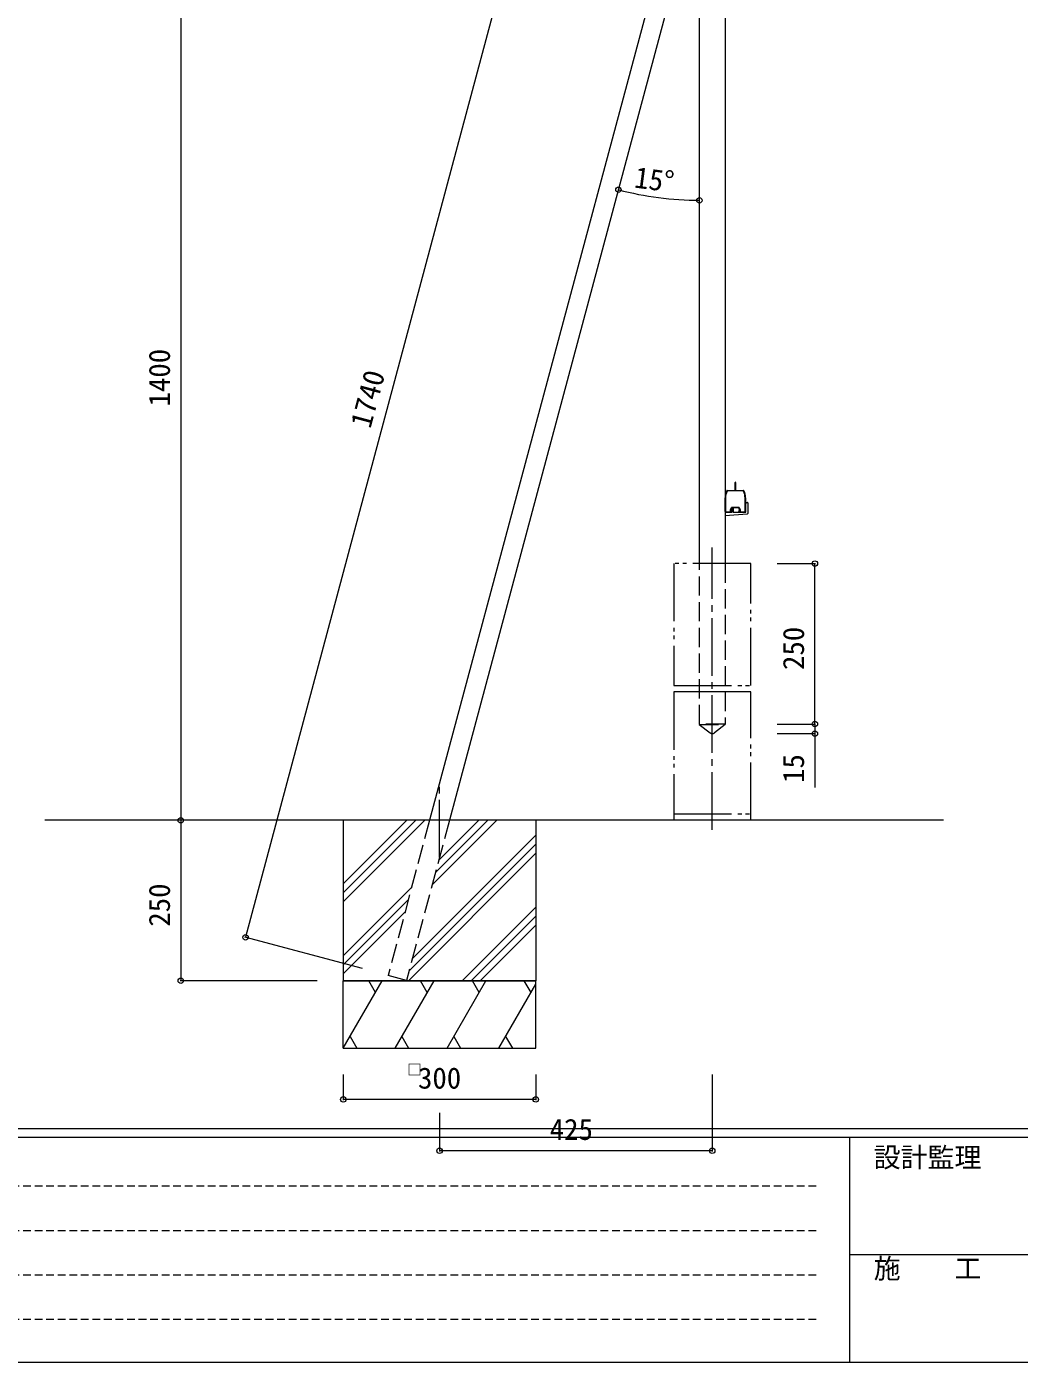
# Model space of a CAD drawing. Units: millimetres, scale not verified. Extents: x -3967 to 3967, y -2821 to 2821.
# Drawn here: x -2646 to -1098, y -2821 to -740 of the extents above; entities that cross this region are included whole.
import ezdxf
from ezdxf.enums import TextEntityAlignment as Align

# ---------------------------------------------------------------- set-up
doc = ezdxf.new("R2010")
doc.units = ezdxf.units.MM
doc.header["$LTSCALE"] = 10
for name, pattern in [('CHAIN2', [12, 9, -1, 1, -1]), ('DASHED1', [1.8, 1.2, -0.6]), ('DASHED3', [4, 3, -1]), ('DOUBLE_CHAIN2', [12.8, 9, -1, 0.6, -0.6, 0.6, -1])]:
    doc.linetypes.add(name, pattern=pattern)
for name, color, linetype, lineweight in [('0-1_USER1', 4, 'Continuous', 9), ('0-2_YKK_ZWAK', 6, 'Continuous', 9), ('0-4_YKK_12', 7, 'Continuous', 9)]:
    doc.layers.add(name, color=color, linetype=linetype, lineweight=lineweight)
doc.styles.add('ＭＳ ゴシック', font='')
doc.styles.get('ＭＳ ゴシック').set_extended_font_data('MS Gothic')

msp = doc.modelspace()

# ---------------------------------------------------------------- linework, layer by layer
at = {"layer": '0-1_USER1'}
for p, q in [((-1597.02, -1576.48), (-1597.02, 342.02)), ((-1557.02, 346.02), (-1557.02, -1576.48)), ((-1635.4, -550.13), (-2017.59, -1976.48)), ((-1615.42, -591.48), (-1986.53, -1976.48)), ((-1541.52, -1462.18), (-1541.52, -1449.98)), ((-1540.52, -1449.98), (-1540.52, -1462.18)), ((-1557.02, -1495.48), (-1557.02, -1473.98)), ((-1556.22, -1473.98), (-1556.22, -1495.18)), ((-1553.61, -1462.48), (-1541.82, -1462.48)), ((-1528.63, -1463.28), (-1553.42, -1463.28)), ((-1540.22, -1462.48), (-1528.44, -1462.48)), ((-1525.82, -1495.18), (-1525.82, -1473.98)), ((-1525.02, -1473.98), (-1525.02, -1495.48)), ((-1557.02, -1496.48), (-1546.42, -1496.48)), ((-1548.03, -1496.48), (-1556.02, -1496.48)), ((-1555.72, -1495.68), (-1549.02, -1495.68)), ((-1548.52, -1495.18), (-1548.52, -1492.89)), ((-1548.51, -1492.79), (-1547.22, -1489.33)), ((-1547.72, -1493.04), (-1547.72, -1494.54)), ((-1546.5, -1489.68), (-1547.71, -1492.93)), ((-1547.27, -1494.8), (-1546.79, -1494.52)), ((-1546.29, -1494.98), (-1547.26, -1496.12)), ((-1546.64, -1494.48), (-1546.52, -1494.48)), ((-1546.28, -1488.68), (-1535.76, -1488.68)), ((-1535.83, -1489.48), (-1546.22, -1489.48)), ((-1546.12, -1496.18), (-1546.12, -1491.11)), ((-1546.04, -1490.89), (-1545.21, -1490.07)), ((-1545, -1489.98), (-1544.42, -1489.98)), ((-1544.12, -1490.28), (-1544.12, -1496.18)), ((-1543.82, -1496.48), (-1525.52, -1496.48)), ((-1534.79, -1496.12), (-1535.75, -1494.98)), ((-1534.34, -1492.93), (-1535.55, -1489.68)), ((-1535.52, -1494.48), (-1535.4, -1494.48)), ((-1535.25, -1494.52), (-1534.77, -1494.8)), ((-1534.83, -1489.33), (-1533.54, -1492.79)), ((-1534.32, -1494.54), (-1534.32, -1493.04)), ((-1526.02, -1496.48), (-1534.02, -1496.48)), ((-1533.52, -1492.89), (-1533.52, -1495.18)), ((-1533.02, -1495.68), (-1526.32, -1495.68)), ((-1524.52, -1495.48), (-1524.52, -1483.11)), ((-1524.44, -1482.89), (-1523.11, -1481.57)), ((-1522.9, -1481.48), (-1521.82, -1481.48)), ((-1521.52, -1481.78), (-1521.52, -1498.55)), ((-1522.45, -1499.55), (-1557.02, -1502.02)), ((-1216.75, -1976.48), (-2617.18, -1976.48)), ((-2152.06, -1976.48), (-2152.06, -2226.48)), ((-2152.06, -2075.33), (-2053.22, -1976.48)), ((-2152.06, -2089.47), (-2039.07, -1976.48)), ((-2152.06, -2103.61), (-2024.93, -1976.48)), ((-2013.52, -2077.2), (-1912.8, -1976.48)), ((-2008.35, -2057.89), (-1926.94, -1976.48)), ((-2003.17, -2038.57), (-1941.08, -1976.48)), ((-1852.06, -1976.48), (-1852.06, -2226.48)), ((-2049.39, -2211.06), (-1852.06, -2013.73)), ((-2044.21, -2191.74), (-1852.06, -1999.59)), ((-2050.67, -2226.48), (-1852.06, -2027.88)), ((-2152.06, -2187.46), (-2045.6, -2080.99)), ((-2152.06, -2201.6), (-2050.77, -2100.31)), ((-2152.06, -2215.74), (-2055.95, -2119.63)), ((-1966.82, -2226.48), (-1852.06, -2111.72)), ((-1952.68, -2226.48), (-1852.06, -2125.86)), ((-1938.54, -2226.48), (-1852.06, -2140.01)), ((-2152.06, -2226.48), (-1852.06, -2226.48)), ((-2152.06, -2331.48), (-2152.06, -2226.48)), ((-2152.06, -2331.48), (-2091.44, -2226.48)), ((-1852.06, -2226.48), (-2152.06, -2226.48)), ((-2101.94, -2244.67), (-2112.44, -2226.48)), ((-2071.23, -2331.48), (-2010.61, -2226.48)), ((-2021.11, -2244.67), (-2031.61, -2226.48)), ((-1990.4, -2331.48), (-1929.78, -2226.48)), ((-1940.28, -2244.67), (-1950.78, -2226.48)), ((-1859.45, -2244.67), (-1869.96, -2226.48)), ((-1852.06, -2331.48), (-1852.06, -2226.48)), ((-1909.58, -2331.48), (-1852.06, -2231.87)), ((-2141.56, -2313.3), (-2131.06, -2331.48)), ((-2060.73, -2313.3), (-2050.23, -2331.48)), ((-1979.91, -2313.3), (-1969.41, -2331.48)), ((-1899.08, -2313.3), (-1888.58, -2331.48)), ((-2152.06, -2331.48), (-1852.06, -2331.48))]:
    msp.add_line(p, q, dxfattribs=at)
at = {"layer": '0-1_USER1', "linetype": 'CHAIN2'}
for p, q in [((-1577.02, -1991.48), (-1577.02, -1551.53)), ((-2002.06, -2034.51), (-2002.06, -1918.46))]:
    msp.add_line(p, q, dxfattribs=at)
at = {"layer": '0-1_USER1', "linetype": 'DOUBLE_CHAIN2'}
for p, q in [((-1517.02, -1576.48), (-1637.02, -1576.48)), ((-1517.02, -1766.48), (-1517.02, -1576.48)), ((-1637.02, -1776.48), (-1637.02, -1976.48)), ((-1577.02, -1776.48), (-1637.02, -1776.48)), ((-1637.02, -1966.48), (-1517.02, -1966.48))]:
    msp.add_line(p, q, dxfattribs=at)
at = {"layer": '0-1_USER1', "linetype": 'DASHED3'}
for p, q in [((-1597.02, -1826.48), (-1597.02, -1576.48)), ((-1557.02, -1576.48), (-1557.02, -1826.48)), ((-1597.22, -1827.48), (-1580.34, -1840.22)), ((-1557.02, -1826.48), (-1597.02, -1826.48)), ((-1556.82, -1827.48), (-1573.71, -1840.22)), ((-2017.59, -1976.48), (-2082.38, -2218.28)), ((-1986.53, -1976.48), (-2053.4, -2226.05)), ((-2053.4, -2226.05), (-2082.38, -2218.28))]:
    msp.add_line(p, q, dxfattribs=at)
at = {"layer": '0-1_USER1', "linetype": 'DOUBLE_CHAIN2'}
for points in [[(-1637.02, -1576.48), (-1637.02, -1766.48), (-1517.02, -1766.48)], [(-1517.02, -1976.48), (-1517.02, -1776.48), (-1577.02, -1776.48)]]:
    msp.add_lwpolyline(points, dxfattribs=at)
at = {"layer": '0-1_USER1', "linetype": 'DASHED3'}
msp.add_lwpolyline([(-1556.82, -1827.48), (-1556.82, -1826.48), (-1597.22, -1826.48), (-1597.22, -1827.48)], close=True, dxfattribs=at)
at = {"layer": '0-1_USER1'}
for centre, radius, start, end in [((-1541.02, -1449.98), 0.5, 0, 180), ((-1532.02, -1473.98), 25, 154.05552, 180), ((-1532.02, -1473.98), 24.2, 154.50834, 180), ((-1553.61, -1463.48), 1, 90, 154.05552), ((-1553.42, -1463.78), 0.5, 90, 154.50834), ((-1541.82, -1462.18), 0.3, 270, 0), ((-1540.22, -1462.18), 0.3, 180, 270), ((-1528.63, -1463.78), 0.5, 25.49166, 90), ((-1528.44, -1463.48), 1, 25.94448, 90), ((-1550.02, -1473.98), 24.2, 0, 25.49166), ((-1550.02, -1473.98), 25, 0, 25.94448), ((-1556.02, -1495.48), 1, 180, 270), ((-1555.72, -1495.18), 0.5, 180, 270), ((-1549.02, -1495.18), 0.5, 270, 0), ((-1548.22, -1492.89), 0.3, 159.62356, 180), ((-1548.03, -1495.48), 1, 270, 320), ((-1547.42, -1493.04), 0.3, 159.62356, 180), ((-1547.42, -1494.54), 0.3, 180, 300), ((-1546.28, -1489.68), 1, 90, 159.62356), ((-1546.64, -1494.78), 0.3, 90, 120), ((-1546.52, -1494.78), 0.3, 319.93815, 90), ((-1546.22, -1489.78), 0.3, 90, 159.62356), ((-1546.42, -1496.18), 0.3, 270, 0), ((-1545.82, -1491.11), 0.3, 135, 180), ((-1545, -1490.28), 0.3, 90, 135), ((-1544.42, -1490.28), 0.3, 0, 90), ((-1543.82, -1496.18), 0.3, 180, 270), ((-1535.83, -1489.78), 0.3, 20.37644, 90), ((-1535.52, -1494.78), 0.3, 90, 220.06185), ((-1535.76, -1489.68), 1, 20.37644, 90), ((-1535.4, -1494.78), 0.3, 60, 90), ((-1534.02, -1495.48), 1, 220, 270), ((-1534.62, -1494.54), 0.3, 240, 0), ((-1534.62, -1493.04), 0.3, 0, 20.37644), ((-1533.82, -1492.89), 0.3, 0, 20.37644), ((-1533.02, -1495.18), 0.5, 180, 270), ((-1526.32, -1495.18), 0.5, 270, 0), ((-1526.02, -1495.48), 1, 270, 0), ((-1525.52, -1495.48), 1, 270, 0), ((-1524.22, -1483.11), 0.3, 135, 180), ((-1522.9, -1481.78), 0.3, 90, 135), ((-1521.82, -1481.78), 0.3, 0, 90), ((-1522.52, -1498.55), 1, 274.08562, 0)]:
    msp.add_arc(centre, radius, start, end, dxfattribs=at)
at = {"layer": '0-1_USER1', "linetype": 'DASHED3'}
msp.add_arc((-1577.02, -1836.48), 5, 228.46355, 311.53645, dxfattribs=at)
at = {"layer": '0-2_YKK_ZWAK'}
for p, q in [((-1854.09, -478.07), (-2304.44, -2158.78)), ((-2405.4, -576.48), (-2405.4, -1976.48)), ((-1723.5, -994.85), (-1723.53, -994.95)), ((-1597.02, -1009.5), (-1597.02, -1009.49)), ((-1476.02, -1576.48), (-1416.02, -1576.48)), ((-1417.02, -1826.48), (-1417.02, -1576.48)), ((-1476.02, -1826.48), (-1416.02, -1826.48)), ((-1476.02, -1826.48), (-1416.02, -1826.48)), ((-1476.02, -1841.48), (-1416.02, -1841.48)), ((-2405.4, -1976.48), (-2405.4, -2226.48)), ((-2121.98, -2207.67), (-2305.4, -2158.52)), ((-2193.06, -2226.48), (-2406.4, -2226.48)), ((-2152.06, -2372.48), (-2152.06, -2412.48)), ((-1852.06, -2372.48), (-1852.06, -2412.48)), ((-1577.02, -2372.48), (-1577.02, -2492.48)), ((-1852.06, -2411.48), (-2152.06, -2411.48)), ((-2002.06, -2432.48), (-2002.06, -2492.48)), ((-1577.02, -2491.48), (-2002.06, -2491.48))]:
    msp.add_line(p, q, dxfattribs=at)
msp.add_lwpolyline([(-1417.02, -1826.48), (-1417.02, -1841.48), (-1417.02, -1925.28)], dxfattribs=at)
for centre in [(-1723.27, -993.99), (-1597.02, -1010.49), (-1417.02, -1576.48), (-1417.02, -1826.48), (-1417.02, -1826.48), (-1417.02, -1841.48), (-2405.4, -1976.48), (-2405.4, -1976.48), (-2304.44, -2158.78), (-2405.4, -2226.48), (-2152.06, -2411.48), (-1852.06, -2411.48), (-2002.06, -2491.48), (-1577.02, -2491.48)]:
    msp.add_circle(centre, 4.25, dxfattribs=at)
msp.add_arc((-1597.02, -519.31), 491.18, 255.10571, 270.00003, dxfattribs=at)
at = {"layer": '0-4_YKK_12'}
for p, q in [((3760.92, -2457), (-3939.08, -2457)), ((3382.92, -2471), (-3939.08, -2471)), ((-1363.08, -2471), (-1363.08, -2821)), ((-1363.08, -2652.99), (-75.08, -2652.99)), ((-3939.08, -2821), (3382.92, -2821))]:
    msp.add_line(p, q, dxfattribs=at)
at = {"layer": '0-4_YKK_12', "linetype": 'DASHED1'}
for p, q in [((-3893.1, -2546.12), (-1411.17, -2546.12)), ((-3893.1, -2615.41), (-1411.17, -2615.41)), ((-3893.1, -2684.7), (-1411.17, -2684.7)), ((-3893.1, -2753.98), (-1411.17, -2753.98))]:
    msp.add_line(p, q, dxfattribs=at)

# ---------------------------------------------------------------- texts
at = {"layer": '0-2_YKK_ZWAK', "style": 'ＭＳ ゴシック'}
for s, rotation, p in [('15°', 352.553, (-1701.04, -1000.27)), ('1400', 90, (-2412.4, -1331.68)), ('1740', 75, (-2100.31, -1369.93)), ('250', 90, (-1424.02, -1742.28)), ('15', 90, (-1424.02, -1918.28)), ('250', 90, (-2412.4, -2142.28))]:
    msp.add_text(s, height=32.99, rotation=rotation, dxfattribs=at).set_placement(p, align=Align.BOTTOM_LEFT)
for s, height, p in [('□', 16.5, (-2052.46, -2378.23)), ('300', 32.99, (-2035.66, -2404.48)), ('425', 32.99, (-1830.34, -2484.48))]:
    msp.add_text(s, height=height, dxfattribs=at).set_placement(p, align=Align.BOTTOM_LEFT)
at = {"layer": '0-4_YKK_12', "style": 'ＭＳ ゴシック'}
for s, p in [('設計監理', (-1325.39, -2526.33)), ('施\u3000\u3000工', (-1325.39, -2699.54))]:
    msp.add_text(s, height=30.79, dxfattribs=at).set_placement(p, align=Align.BOTTOM_LEFT)

doc.saveas('drawing.dxf')
